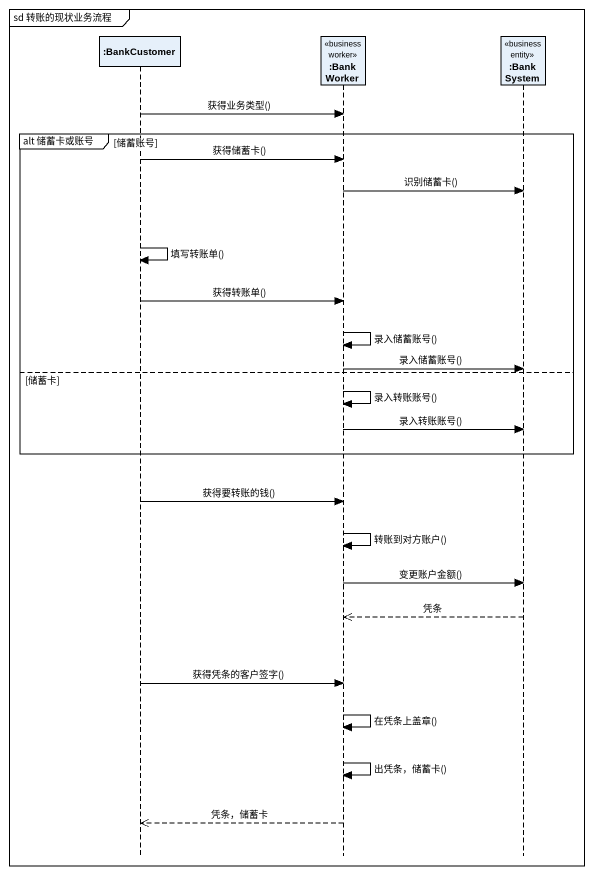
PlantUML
@startuml
mainframe sd 转账的现状业务流程
hide footbox
participant ":BankCustomer" as BankCustomer
participant ":BankWorker" as BankWorker <<business worker>>
participant ":BankSystem" as BankSystem <<business entity>>

BankCustomer -> BankWorker : 获得业务类型()
group alt 储蓄卡或账号 [储蓄账号]
  BankCustomer -> BankWorker : 获得储蓄卡()
  BankWorker -> BankSystem : 识别储蓄卡()
  BankCustomer -> BankCustomer : 填写转账单()
  BankCustomer -> BankWorker : 获得转账单()
  BankWorker -> BankWorker : 录入储蓄账号()
  BankWorker -> BankSystem : 录入储蓄账号()
else 储蓄卡
  BankWorker -> BankWorker : 录入转账账号()
  BankWorker -> BankSystem : 录入转账账号()
end
BankCustomer -> BankWorker : 获得要转账的钱()
BankWorker -> BankWorker : 转账到对方账户()
BankWorker -> BankSystem : 变更账户金额()
BankSystem -->> BankWorker : 凭条
BankCustomer -> BankWorker : 获得凭条的客户签字()
BankWorker -> BankWorker : 在凭条上盖章()
BankWorker -> BankWorker : 出凭条，储蓄卡()
BankWorker -->> BankCustomer : 凭条，储蓄卡
@enduml
